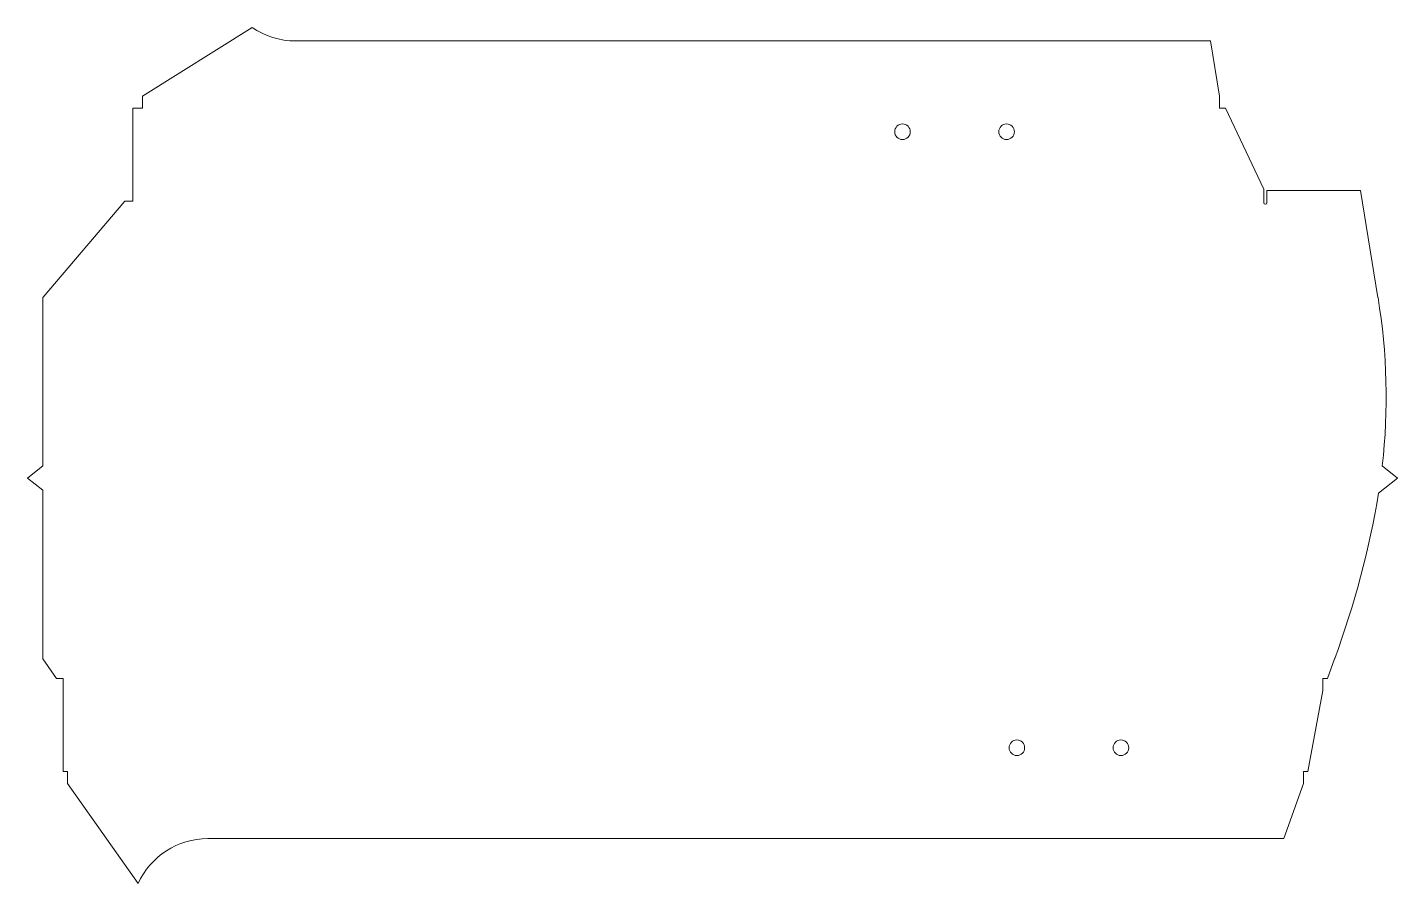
# Model space of a CAD drawing. Header units: millimetres. Extents: x -38 to 410, y -257 to 22.
import ezdxf

# ---------------------------------------------------------------- set-up
doc = ezdxf.new("R2010")
doc.units = ezdxf.units.MM
doc.layers.add('1', color=7, linetype='Continuous', true_color=0xffffff)

msp = doc.modelspace()

# ---------------------------------------------------------------- linework, layer by layer
at = {"layer": '1', "color": 163, "linetype": 'Continuous', "lineweight": 18}
for p, q in [((0, 0), (35.776635, 22.426801)), ((49.980278, 18), (348.998755, 18)), ((348.998755, 18), (351.923647, 0)), ((0, -3.919137), (0, 0)), ((351.923647, 0), (351.923647, -3.919137)), ((-3.190525, -3.919137), (0, -3.919137)), ((-3.190525, -34.338274), (-3.190525, -3.919137)), ((351.923647, -3.919137), (353.902119, -3.919137)), ((353.902119, -3.919137), (366.42135, -30.419137)), ((366.42135, -30.419137), (366.42135, -34.838274)), ((367.42135, -30.838274), (398.085491, -30.838274)), ((367.42135, -34.838274), (367.42135, -30.838274)), ((398.085491, -30.838274), (403.762485, -65.774908)), ((-32.496304, -65.676293), (-5.839492, -34.338274)), ((-5.839492, -34.338274), (-3.190525, -34.338274)), ((-32.632353, -65.838274), (-32.496308, -65.67629)), ((-32.632353, -120.829185), (-32.632353, -65.838274)), ((403.762484, -65.774908), (403.772651, -65.838274)), ((-32.632353, -120.829185), (-37.632353, -124.829185)), ((410.169124, -124.829185), (405.169124, -120.829185)), ((-37.632353, -124.829185), (-32.632353, -128.829185)), ((403.963939, -129.793333), (410.169124, -124.829185)), ((-32.632353, -183.823663), (-32.632353, -128.829185)), ((-32.555747, -183.933728), (-32.632353, -183.823663)), ((-28.074396, -190.290911), (-32.55575, -183.93373)), ((389.560779, -183.925341), (387.289362, -190.290911)), ((389.608144, -183.790911), (389.560782, -183.925342)), ((389.621233, -183.754232), (389.608144, -183.790911)), ((-25.913021, -190.290911), (-28.074396, -190.290911)), ((-25.913021, -220.710048), (-25.913021, -190.290911)), ((385.772205, -190.290911), (385.772205, -194.210048)), ((387.289362, -190.290911), (385.772205, -190.290911)), ((385.772205, -194.210048), (380.810974, -220.710048)), ((-24.503165, -220.710048), (-25.913021, -220.710048)), ((-24.503165, -224.629185), (-24.503165, -220.710048)), ((379.442059, -220.710048), (379.442059, -224.629185)), ((380.810974, -220.710048), (379.442059, -220.710048)), ((-1.452024, -257.329185), (-24.503165, -224.629185)), ((379.442059, -224.629185), (373.019146, -242.629185)), ((373.019146, -242.629185), (21.327572, -242.629185))]:
    msp.add_line(p, q, dxfattribs=at)
at = {"layer": '1', "color": 150, "linetype": 'Continuous', "lineweight": 18}
for centre in [(248.365707, -11.669137), (282.365707, -11.669137), (285.739494, -212.960048), (319.739494, -212.960048)]:
    msp.add_circle(centre, 2.55, dxfattribs=at)
at = {"layer": '1', "color": 163, "linetype": 'Continuous', "lineweight": 18}
for centre, radius, start, end in [((49.980278, 43), 25, 235.378977, 270), ((366.92135, -34.838274), 0.5, 180, 360), ((206.87462, -98.351662), 199.564399, 353.532885, 9.373992), ((111.868796, -81.041569), 296.135623, 339.70564, 350.524464), ((21.327572, -267.629185), 25, 90, 155.669466)]:
    msp.add_arc(centre, radius, start, end, dxfattribs=at)

doc.saveas('drawing.dxf')
